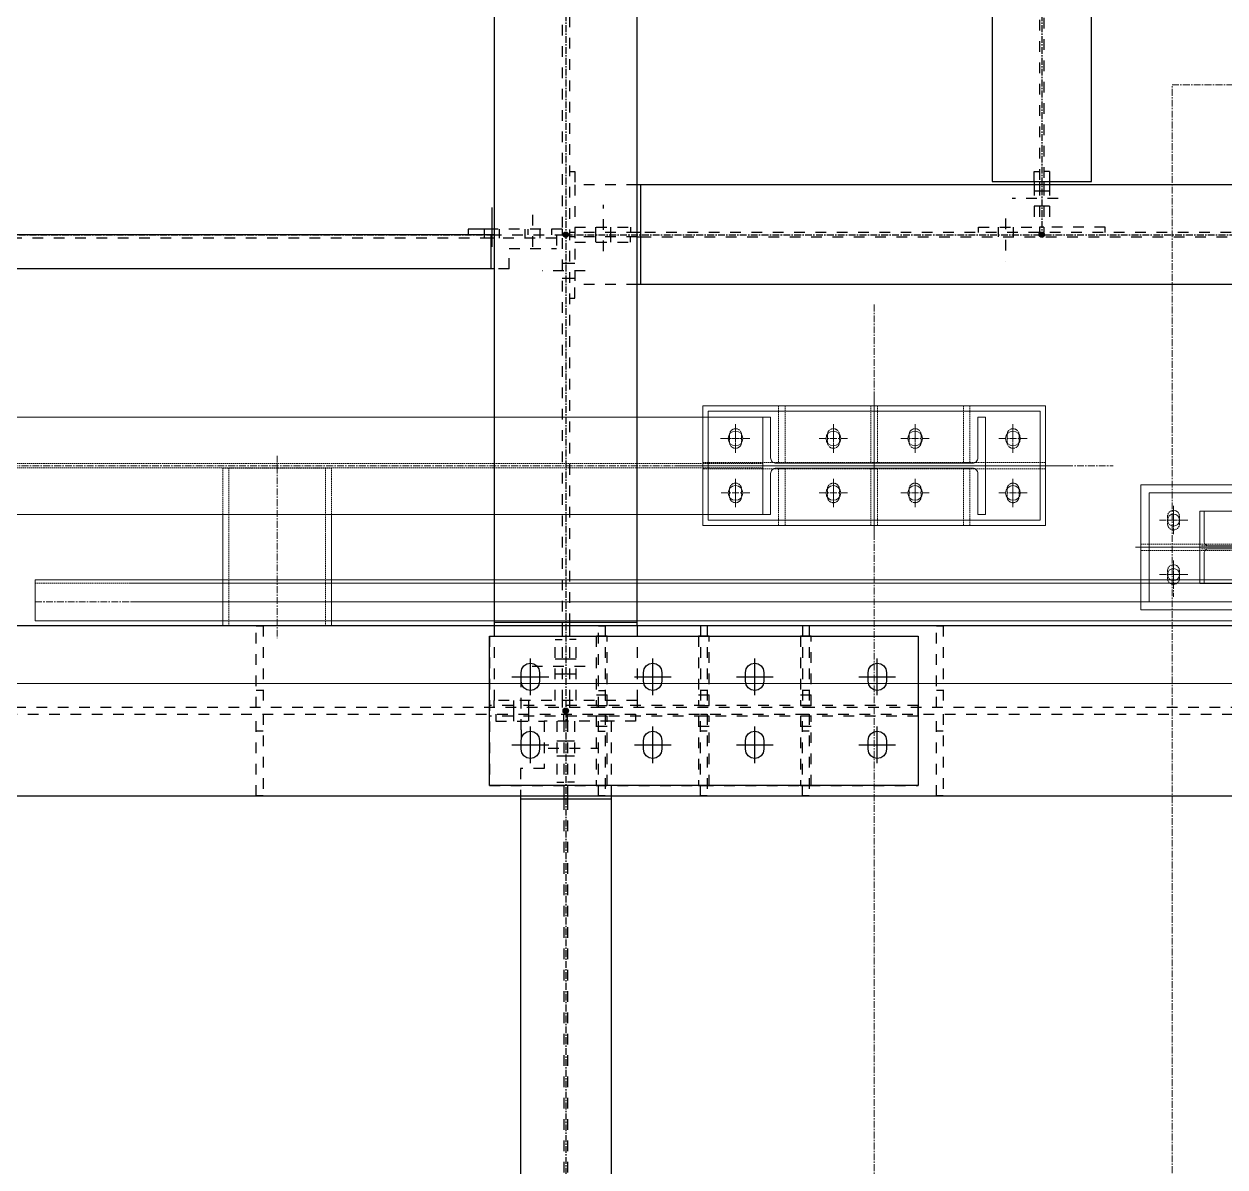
# Model space of a CAD drawing. Header units: inches. Extents: x 209270 to 234360, y -180214 to -150194.
# Drawn here: x 220952 to 223159, y -161353 to -159252 of the extents above; entities that cross this region are included whole.
import ezdxf

# ---------------------------------------------------------------- set-up
doc = ezdxf.new("R2010")
doc.units = ezdxf.units.IN
doc.header["$LTSCALE"] = 10
doc.header["$MEASUREMENT"] = 0
for name, pattern in [('CENTER', [2, 1.25, -0.25, 0.25, -0.25]), ('DXK_LINE_DOT2', [3.9198, 1.9599, -1.9599]), ('HIDDEN', [0.375, 0.25, -0.125])]:
    doc.linetypes.add(name, pattern=pattern)
for name, color, linetype in [('_STR_0', 2, 'Continuous'), ('_STR_1', 2, 'Continuous'), ('_STR_2', 2, 'Continuous'), ('_STR_4', 2, 'Continuous')]:
    doc.layers.add(name, color=color, linetype=linetype)
for name, color, linetype, lineweight in [('adani logo', 7, 'Continuous', 15), ('Belt', 4, 'Continuous', 9), ('CEN', 1, 'CENTER', 9), ('DIM', 42, 'Continuous', 13), ('HIDDDEN', 3, 'HIDDEN', 9), ('HIDDEN', 3, 'HIDDEN', 9), ('MAIN OBJECT', 2, 'Continuous', 18), ('OBJECT', 2, 'Continuous', 18), ('STR25', 30, 'Continuous', 5), ('STRUC-25HD', 3, 'HIDDEN', 5)]:
    doc.layers.add(name, color=color, linetype=linetype, lineweight=lineweight)

# ---------------------------------------------------------------- blocks, each defined once
blk = doc.blocks.new('A$C2b8f591a')
at = {"layer": 'CEN'}
blk.add_line((0, 22.8, 0), (0, -312.6, 0), dxfattribs=at)
at = {"layer": 'HIDDDEN'}
for p, q in [((100, 0), (-100, 0)), ((-100, -85), (-100, 0)), ((-89, -289.9), (-89, 0)), ((89, -289.9), (89, 0)), ((100, -85), (100, 0))]:
    blk.add_line(p, q, dxfattribs=at)
at = {"layer": 'MAIN OBJECT'}
for p, q in [((-100, -289.9), (-100, -85)), ((100, -289.9), (100, -85)), ((-100, -289.9), (100, -289.9))]:
    blk.add_line(p, q, dxfattribs=at)
blk = doc.blocks.new('A$Ca8e9f297')
at = {"layer": 'CEN'}
for p, q in [((0, 134.4), (0, -134.4)), ((-255, 30), (-255, 70)), ((-75.1, 30), (-75.1, 70)), ((75.1, 30), (75.1, 70)), ((255, 30), (255, 70)), ((-281.1, 50), (-228.9, 50)), ((-101.2, 50), (-49, 50)), ((101.2, 50), (49, 50)), ((228.9, 50), (281.1, 50)), ((-351.6, 0), (351.6, 0)), ((-255, -70), (-255, -30)), ((-75.1, -70), (-75.1, -30)), ((75.1, -70), (75.1, -30)), ((255, -70), (255, -30)), ((-228.9, -50), (-281.1, -50)), ((-49, -50), (-101.2, -50)), ((49, -50), (101.2, -50)), ((281.1, -50), (228.9, -50))]:
    blk.add_line(p, q, dxfattribs=at)
at = {"layer": 'MAIN OBJECT', "ltscale": 0.2, "elevation": -5434512.1}
blk.add_lwpolyline([(-305, 100), (305, 100), (305, -100), (-305, -100)], close=True, dxfattribs=at)
at = {"layer": 'MAIN OBJECT', "elevation": 0}
blk.add_lwpolyline([(-180.2, -4.4, 0.414214), (-190.4, -14.6), (-190.4, -89.4), (-204.7, -89.4), (-204.7, 89.4), (-190.4, 89.4), (-190.4, 14.6, 0.414214), (-180.2, 4.4), (180.2, 4.4, 0.414214), (190.4, 14.6), (190.4, 89.4), (204.7, 89.4), (204.7, -89.4), (190.4, -89.4), (190.4, -14.6, 0.414214), (180.2, -4.4), (-180.2, -4.4)], format="xyb", dxfattribs=at)
at = {"layer": 'MAIN OBJECT'}
for centre in [(-255, 50, 513.6), (-75.1, 50, -5.7), (75.1, 50, -5.7), (255, 50, 513.6), (-255, -50, 513.6), (-75.1, -50, -5.7), (75.1, -50, -5.7), (255, -50, 513.6)]:
    blk.add_circle(centre, 13.5, dxfattribs=at)
blk = doc.blocks.new('A$Ca7c4800b')
at = {"layer": 'CEN'}
for p, q in [((0, 156.4), (0, -156.4)), ((-255, 23.9, 5434512.1), (-255, 76.1, 5434512.1)), ((-75, 23.9, 5434512.1), (-75, 76.1, 5434512.1)), ((75, 23.9, 5434512.1), (75, 76.1, 5434512.1)), ((255, 23.9, 5434512.1), (255, 76.1, 5434512.1)), ((-282.4, 50, 5434512.1), (-228.8, 50, 5434512.1)), ((-49, 50, 5434512.1), (-101.2, 50, 5434512.1)), ((49, 50, 5434512.1), (101.2, 50, 5434512.1)), ((229, 50, 5434512.1), (281.2, 50, 5434512.1)), ((-360, 0), (360, 0)), ((-255, -23.9, 5434512.1), (-255, -76.1, 5434512.1)), ((-75, -23.9, 5434512.1), (-75, -76.1, 5434512.1)), ((75, -23.9, 5434512.1), (75, -76.1, 5434512.1)), ((255, -23.9, 5434512.1), (255, -76.1, 5434512.1)), ((-228.8, -50, 5434512.1), (-282.4, -50, 5434512.1)), ((-101.2, -50, 5434512.1), (-49, -50, 5434512.1)), ((101.2, -50, 5434512.1), (49, -50, 5434512.1)), ((281.2, -50, 5434512.1), (229, -50, 5434512.1))]:
    blk.add_line(p, q, dxfattribs=at)
at = {"layer": 'HIDDEN', "ltscale": 0.2}
for points in [[(-243.9, 57, 1), (-265.9, 57), (-265.9, 43, 1), (-243.9, 43)], [(-86.1, 57, -1), (-64.1, 57), (-64.1, 43, -1), (-86.1, 43)], [(86.1, 57, 1), (64.1, 57), (64.1, 43, 1), (86.1, 43)], [(266.1, 57, 1), (244.1, 57), (244.1, 43, 1), (266.1, 43)], [(-243.9, -57, -1), (-265.9, -57), (-265.9, -43, -1), (-243.9, -43)], [(-86.1, -57, 1), (-64.1, -57), (-64.1, -43, 1), (-86.1, -43)], [(86.1, -57, -1), (64.1, -57), (64.1, -43, -1), (86.1, -43)], [(266.1, -57, -1), (244.1, -57), (244.1, -43, -1), (266.1, -43)]]:
    blk.add_lwpolyline(points, format="xyb", close=True, dxfattribs=at)
at = {"layer": 'STR25', "ltscale": 0.2}
blk.add_lwpolyline([(-315, 110), (315, 110), (315, -110), (-315, -110)], close=True, dxfattribs=at)
at = {"layer": 'STRUC-25HD'}
for points in [[(-164, 110), (-176, 110), (-176, 6), (-164, 6)], [(-6, 110), (6, 110), (6, 6), (-6, 6)], [(164, 110), (176, 110), (176, 6), (164, 6)], [(315, 6), (315, -6), (-315, -6), (-315, 6)], [(-164, -110), (-176, -110), (-176, -6), (-164, -6)], [(-6, -110), (6, -110), (6, -6), (-6, -6)], [(164, -110), (176, -110), (176, -6), (164, -6)]]:
    blk.add_lwpolyline(points, close=True, dxfattribs=at)
blk = doc.blocks.new('A$Ccd523e08')
at = {"layer": 'CEN'}
for p, q in [((-2502.7, 1796.1, 4.7), (-2502.7, -1796.1, 4.7)), ((-55.5, 1500, 4.7), (-2941.9, 1500, 4.7))]:
    blk.add_line(p, q, dxfattribs=at)
at = {"layer": 'HIDDEN'}
for p, q in [((-2298, 1504.3, 4.7), (-298, 1504.3, 4.7)), ((-2298, 1496.2, 4.7), (-298, 1496.2, 4.7))]:
    blk.add_line(p, q, dxfattribs=at)
at = {"layer": 'MAIN OBJECT'}
for p, q in [((-2298, 1589.4, 4.7), (-298, 1589.4, 4.7)), ((-2298, 1410.6, 4.7), (-298, 1410.6, 4.7))]:
    blk.add_line(p, q, dxfattribs=at)
at = {"layer": 'DIM', "xscale": -1}
for name in ['A$Ca7c4800b', 'A$Ca8e9f297']:
    blk.add_blockref(name, (-2502.7, 1500, 4.7), dxfattribs=at)
blk = doc.blocks.new('A$C1f4f58bd')
at = {"layer": 'CEN'}
blk.add_lwpolyline([(1100, 2200), (5000, 2200), (5000, -2700), (1100, -2700)], close=True, dxfattribs=at)
blk = doc.blocks.new('A$C439c46b0')
at = {"layer": 'CEN'}
for p, q in [((0, 124.8), (0, -124.8)), ((-150, 30), (-150, 70)), ((150, 70), (150, 30)), ((-176.1, 50), (-123.9, 50)), ((123.9, 50), (176.1, 50)), ((-219.8, 0), (219.8, 0)), ((-150, -70), (-150, -30)), ((150, -30), (150, -70)), ((-123.9, -50), (-176.1, -50)), ((176.1, -50), (123.9, -50))]:
    blk.add_line(p, q, dxfattribs=at)
at = {"layer": 'MAIN OBJECT', "elevation": -528}
blk.add_lwpolyline([(-195, 100), (195, 100), (195, -100), (-195, -100)], close=True, dxfattribs=at)
at = {"layer": 'MAIN OBJECT'}
for centre in [(-150, 50, -1074.4), (150, 50, -1074.4), (-150, -50, -1074.4), (150, -50, -1074.4)]:
    blk.add_circle(centre, 11, dxfattribs=at)
blk = doc.blocks.new('A$C4ed3ba51')
at = {"layer": 'CEN'}
for p, q in [((0, 115), (0, -115)), ((-150, 23.9), (-150, 91.1)), ((150, 23.9), (150, 91.1)), ((-130, 50), (-170, 50)), ((130, 50), (170, 50)), ((-210, 0), (210, 0)), ((-150, -23.9), (-150, -76.1)), ((150, -23.9), (150, -76.1)), ((-130, -50), (-170, -50)), ((130, -50), (170, -50))]:
    blk.add_line(p, q, dxfattribs=at)
at = {"layer": 'HIDDDEN'}
for points in [[(6, 6), (6, 115), (-6, 115), (-6, 6)], [(6, -6), (6, -115), (-6, -115), (-6, -6)]]:
    blk.add_lwpolyline(points, dxfattribs=at)
blk.add_lwpolyline([(-210, -6), (210, -6), (210, 6), (-210, 6)], close=True, dxfattribs=at)
at = {"layer": 'HIDDEN', "elevation": -528}
for points in [[(-139, 57, 1), (-161, 57), (-161, 43, 1), (-139, 43)], [(139, 57, -1), (161, 57), (161, 43, -1), (139, 43)], [(-139, -57, -1), (-161, -57), (-161, -43, -1), (-139, -43)], [(139, -57, 1), (161, -57), (161, -43, 1), (139, -43)]]:
    blk.add_lwpolyline(points, format="xyb", close=True, dxfattribs=at)
at = {"layer": 'MAIN OBJECT'}
blk.add_lwpolyline([(-101.5, 66.5), (-93.7, 66.5), (-93.7, 10.4, 0.414214), (-86.1, 2.8), (86.1, 2.8, 0.414214), (93.7, 10.4), (93.7, 66.5), (101.5, 66.5), (101.5, -66.5), (93.7, -66.5), (93.7, -66.5), (93.7, -10.4, 0.414214), (86.1, -2.8), (-86.1, -2.8, 0.414214), (-93.7, -10.4), (-93.7, -66.5), (-93.7, -66.5), (-101.5, -66.5)], format="xyb", close=True, dxfattribs=at)
at = {"layer": 'STR25', "elevation": -528}
blk.add_lwpolyline([(-210, 115), (210, 115), (210, -115), (-210, -115)], close=True, dxfattribs=at)
at = {"layer": 'adani logo'}
blk.add_blockref('A$C439c46b0', (0, 0), dxfattribs=at)
blk = doc.blocks.new('RTR')
at = {"layer": 'CEN'}
blk.add_line((-82885.2, -1561610, 4202462826.4), (-84008.2, -1561610, 10666859653.8), dxfattribs=at)
at = {"layer": 'HIDDDEN'}
for p, q in [((-82808.2, -1561607, 10666859653.8), (-84008.2, -1561607, 10666859653.8)), ((-82808.2, -1561613, 10666859653.8), (-84008.2, -1561613, 10666859653.8))]:
    blk.add_line(p, q, dxfattribs=at)
at = {"layer": 'OBJECT'}
for p, q in [((-82808.2, -1561543.5, 10666859653.8), (-84008.2, -1561543.5, 10666859653.8)), ((-82808.2, -1561676.5, 10666859653.8), (-84008.2, -1561676.5, 10666859653.8))]:
    blk.add_line(p, q, dxfattribs=at)
at = {"xscale": -0.9999999999999998, "rotation": 180.0000896999132}
blk.add_blockref('A$C4ed3ba51', (-83908.2, -1561610, 8882565593.7), dxfattribs=at)
blk = doc.blocks.new('Part-116860372-114946 - 114867')
at = {"layer": '_STR_4', "linetype": 'Continuous'}
blk.add_hatch(color=256, dxfattribs=at).paths.add_polyline_path([(221947.6, -160519.2, -1), (221947.6, -160509.2, -1)])
at = {"layer": '_STR_1', "linetype": 'DXK_LINE_DOT2'}
for p, q in [((221954.3, -154651.7), (221954.3, -160351.7)), ((221940.8, -155255.2), (221940.8, -160351.7)), ((221816.3, -160357.9), (221816.3, -160495.4)), ((221940.8, -160357.9), (221940.8, -160495.4)), ((221954.3, -160357.9), (221954.3, -160495.4)), ((222078.8, -160357.9), (222078.8, -160495.4)), ((222078.8, -160495.4), (221816.3, -160495.4))]:
    blk.add_line(p, q, dxfattribs=at)
at = {"layer": '_STR_2', "linetype": 'Continuous'}
for p, q in [((221816.3, -154651.7), (221816.3, -160357.9)), ((222078.8, -160357.9), (222078.8, -154651.7)), ((222078.8, -160351.7), (221816.3, -160351.7)), ((221940.8, -160351.7), (221940.8, -160357.9)), ((221954.3, -160351.7), (221954.3, -160357.9))]:
    blk.add_line(p, q, dxfattribs=at)
at = {"layer": '_STR_4', "linetype": 'CENTER'}
blk.add_line((221947.6, -154514.2), (221947.6, -160514.2), dxfattribs=at)
at = {"layer": '_STR_4', "linetype": 'Continuous'}
blk.add_circle((221947.6, -160514.2), 5, dxfattribs=at)
blk = doc.blocks.new('Part-116860372-114970 - 114867')
at = {"layer": '_STR_4', "linetype": 'Continuous'}
blk.add_hatch(color=256, dxfattribs=at).paths.add_polyline_path([(221947.6, -159644.2, -1), (221947.6, -159634.2, -1)])
at = {"layer": '_STR_1', "linetype": 'DXK_LINE_DOT2'}
for p, q in [((222078.8, -159547.7), (221964.3, -159547.7)), ((221964.3, -159547.7), (221964.3, -159730.7)), ((222078.8, -159635.2), (221964.3, -159635.2)), ((225953.8, -159635.2), (222085.1, -159635.2)), ((222078.8, -159643.1), (221964.3, -159643.1)), ((222085.1, -159643.1), (225953.8, -159643.1)), ((222078.8, -159730.7), (221964.3, -159730.7))]:
    blk.add_line(p, q, dxfattribs=at)
at = {"layer": '_STR_2', "linetype": 'Continuous'}
for p, q in [((225166.3, -159547.7), (222078.8, -159547.7)), ((222085.1, -159547.7), (222085.1, -159730.7)), ((222085.1, -159635.2), (222078.8, -159635.2)), ((222078.8, -159643.1), (222085.1, -159643.1)), ((225166.3, -159730.7), (222078.8, -159730.7))]:
    blk.add_line(p, q, dxfattribs=at)
at = {"layer": '_STR_4', "linetype": 'CENTER'}
blk.add_line((221947.6, -159639.2), (226072.6, -159639.2), dxfattribs=at)
at = {"layer": '_STR_4', "linetype": 'Continuous'}
blk.add_circle((221947.6, -159639.2), 5, dxfattribs=at)
blk = doc.blocks.new('Part-116860372-149916 - 114867')
at = {"layer": '_STR_1', "linetype": 'DXK_LINE_DOT2'}
for p, q in [((221378.8, -160507.9), (221378.8, -160357.9)), ((221378.8, -160357.9), (221391.3, -160357.9)), ((221391.3, -160357.9), (221391.3, -160507.9)), ((221391.3, -160476.7), (221378.8, -160476.7))]:
    blk.add_line(p, q, dxfattribs=at)
blk = doc.blocks.new('Part-116860372-157426 - 114867')
at = {"layer": '_STR_1', "linetype": 'DXK_LINE_DOT2'}
for p, q in [((221378.8, -160357.9), (220141.3, -160357.9)), ((222628.8, -160357.9), (221391.3, -160357.9)), ((223878.8, -160357.9), (222641.3, -160357.9)), ((220141.3, -160670.4), (221378.8, -160670.4)), ((221391.3, -160670.4), (222628.8, -160670.4)), ((222641.3, -160670.4), (223878.8, -160670.4))]:
    blk.add_line(p, q, dxfattribs=at)
blk = doc.blocks.new('Part-116860372-115995 - 114867')
at = {"layer": '_STR_1', "linetype": 'DXK_LINE_DOT2'}
for p, q in [((221966.8, -160382.9), (221954.3, -160382.9)), ((221966.8, -160495.4), (221966.8, -160382.9)), ((221954.3, -160495.4), (221954.3, -160507.9)), ((222079.3, -160495.4), (222078.8, -160495.4)), ((222079.3, -160507.9), (222079.3, -160495.4))]:
    blk.add_line(p, q, dxfattribs=at)
blk = doc.blocks.new('Part-116860372-149914 - 114867')
at = {"layer": '_STR_1', "linetype": 'DXK_LINE_DOT2'}
for p, q in [((222628.8, -160507.9), (222628.8, -160357.9)), ((222628.8, -160357.9), (222641.3, -160357.9)), ((222641.3, -160357.9), (222641.3, -160507.9)), ((222641.3, -160476.7), (222628.8, -160476.7))]:
    blk.add_line(p, q, dxfattribs=at)
blk = doc.blocks.new('Part-116860372-114971 - 114867')
at = {"layer": '_STR_4', "linetype": 'Continuous'}
blk.add_hatch(color=256, dxfattribs=at).paths.add_polyline_path([(222822.6, -159644.2, -1), (222822.6, -159634.2, -1)])
at = {"layer": '_STR_1', "linetype": 'DXK_LINE_DOT2'}
for p, q in [((222826.5, -157124), (222826.5, -159541.4)), ((222818.6, -158264.2), (222818.6, -159541.4)), ((222818.6, -159547.7), (222818.6, -159625.2)), ((222826.5, -159547.7), (222826.5, -159625.2)), ((222826.5, -159625.2), (222818.6, -159625.2))]:
    blk.add_line(p, q, dxfattribs=at)
at = {"layer": '_STR_2', "linetype": 'Continuous'}
for p, q in [((222731.1, -158476.7), (222731.1, -159541.4)), ((222914.1, -159541.4), (222914.1, -158476.7)), ((222731.1, -159541.4), (222914.1, -159541.4)), ((222818.6, -159541.4), (222818.6, -159547.7)), ((222826.5, -159541.4), (222826.5, -159547.7))]:
    blk.add_line(p, q, dxfattribs=at)
at = {"layer": '_STR_4', "linetype": 'CENTER'}
blk.add_line((222822.6, -157014.2), (222822.6, -159639.2), dxfattribs=at)
at = {"layer": '_STR_4', "linetype": 'Continuous'}
blk.add_circle((222822.6, -159639.2), 5, dxfattribs=at)
blk = doc.blocks.new('Part-116860372-114984 - 114867')
at = {"layer": '_STR_4', "linetype": 'Continuous'}
blk.add_hatch(color=256, dxfattribs=at).paths.add_polyline_path([(221947.6, -160519.2, -1), (221947.6, -160509.2, -1)])
at = {"layer": '_STR_1', "linetype": 'DXK_LINE_DOT2'}
for p, q in [((222030.8, -160532.9), (221908.1, -160532.9)), ((221908.1, -160532.9), (221908.1, -160620.4)), ((221944, -160532.9), (221944, -160670.4)), ((221951.1, -160532.9), (221951.1, -160670.4)), ((222030.8, -160532.9), (222030.8, -160670.4)), ((221908.1, -160620.4), (221864.3, -160620.4)), ((221864.3, -160620.4), (221864.3, -164114.8)), ((221944, -160676.7), (221944, -164114.8)), ((221951.1, -160676.7), (221951.1, -164114.8))]:
    blk.add_line(p, q, dxfattribs=at)
at = {"layer": '_STR_2', "linetype": 'Continuous'}
for p, q in [((221864.3, -160670.4), (221864.3, -164121)), ((221944, -160670.4), (221944, -160676.7)), ((221951.1, -160670.4), (221951.1, -160676.7)), ((222030.8, -160670.4), (222030.8, -164121)), ((222030.8, -160676.7), (221864.3, -160676.7))]:
    blk.add_line(p, q, dxfattribs=at)
at = {"layer": '_STR_4', "linetype": 'CENTER'}
blk.add_line((221947.6, -160514.2), (221947.6, -164264.2), dxfattribs=at)
at = {"layer": '_STR_4', "linetype": 'Continuous'}
blk.add_circle((221947.6, -160514.2), 5, dxfattribs=at)
blk = doc.blocks.new('Bolt-116860372-115961 - 114867')
at = {"layer": '_STR_1', "linetype": 'DXK_LINE_DOT2'}
for p, q in [((221865.8, -160549.2), (221865.8, -160451.7)), ((221852.1, -160507.9), (221852.1, -160495.4)), ((221879.6, -160507.9), (221879.6, -160495.4)), ((221852.1, -160520.4), (221852.1, -160507.9)), ((221879.6, -160520.4), (221879.6, -160507.9)), ((221852.1, -160532.9), (221852.1, -160520.4)), ((221879.6, -160532.9), (221879.6, -160520.4))]:
    blk.add_line(p, q, dxfattribs=at)
blk = doc.blocks.new('Part-116860372-115043 - 114867')
at = {"layer": '_STR_4', "linetype": 'Continuous'}
for points in [[(220572.6, -159644.2, -1), (220572.6, -159634.2, -1)], [(221947.6, -159644.2, -1), (221947.6, -159634.2, -1)]]:
    blk.add_hatch(color=256, dxfattribs=at).paths.add_polyline_path(points)
at = {"layer": '_STR_1', "linetype": 'DXK_LINE_DOT2'}
for p, q in [((220662.1, -159639.2), (220586.1, -159639.2)), ((220586.1, -159701.7), (220586.1, -159639.2)), ((220655.8, -159645.4), (220586.1, -159645.4)), ((221810.1, -159645.4), (220662.1, -159645.4)), ((221810.1, -159639.2), (221930.8, -159639.2)), ((221930.8, -159645.4), (221816.3, -159645.4)), ((221930.8, -159639.2), (221930.8, -159664.2)), ((221843.3, -159701.7), (221843.3, -159664.2)), ((221843.3, -159664.2), (221930.8, -159664.2)), ((220655.8, -159701.7), (220586.1, -159701.7)), ((221843.3, -159701.7), (221816.3, -159701.7))]:
    blk.add_line(p, q, dxfattribs=at)
at = {"layer": '_STR_2', "linetype": 'Continuous'}
for p, q in [((220662.1, -159645.4), (220655.8, -159645.4)), ((221810.1, -159639.2), (220662.1, -159639.2)), ((220662.1, -159639.2), (220662.1, -159701.7)), ((221810.1, -159639.2), (221810.1, -159701.7)), ((221816.3, -159645.4), (221810.1, -159645.4)), ((221816.3, -159701.7), (220655.8, -159701.7))]:
    blk.add_line(p, q, dxfattribs=at)
at = {"layer": '_STR_4', "linetype": 'CENTER'}
for p, q in [((220572.6, -159639.2), (220586.1, -159639.2)), ((220662.1, -159639.2), (221810.1, -159639.2)), ((221930.8, -159639.2), (221947.6, -159639.2))]:
    blk.add_line(p, q, dxfattribs=at)
at = {"layer": '_STR_4', "linetype": 'Continuous'}
for centre in [(220572.6, -159639.2), (221947.6, -159639.2)]:
    blk.add_circle(centre, 5, dxfattribs=at)
blk = doc.blocks.new('Part-116860372-115112 - 114867')
at = {"layer": '_STR_2', "linetype": 'Continuous'}
for p, q in [((228285.1, -160357.9), (217666.3, -160357.9)), ((217666.3, -160670.4), (225313.8, -160670.4))]:
    blk.add_line(p, q, dxfattribs=at)
blk = doc.blocks.new('Part-116860372-115114 - 114867')
at = {"layer": '_STR_1', "linetype": 'DXK_LINE_DOT2'}
for p, q in [((228285.1, -160507.9), (217666.3, -160507.9)), ((217666.3, -160520.4), (228285.1, -160520.4))]:
    blk.add_line(p, q, dxfattribs=at)
blk = doc.blocks.new('Part-116860372-150342 - 114867')
at = {"layer": '_STR_1', "linetype": 'DXK_LINE_DOT2'}
for p, q in [((222382.6, -160670.4), (222382.6, -160520.4)), ((222382.6, -160520.4), (222395.1, -160520.4)), ((222395.1, -160520.4), (222395.1, -160670.4)), ((222395.1, -160551.6), (222382.6, -160551.6)), ((222395.1, -160670.4), (222382.6, -160670.4))]:
    blk.add_line(p, q, dxfattribs=at)
blk = doc.blocks.new('Part-116860372-116534 - 114867')
at = {"layer": '_STR_1', "linetype": 'DXK_LINE_DOT2'}
for p, q in [((222595.1, -160504.1), (221807.6, -160504.2)), ((221807.6, -160524.2), (221807.6, -160504.2)), ((222595.1, -160524.1), (222595.1, -160504.1)), ((222595.1, -160524.1), (221807.6, -160524.2))]:
    blk.add_line(p, q, dxfattribs=at)
blk = doc.blocks.new('Part-116860372-116542 - 114867')
at = {"layer": '_STR_1', "linetype": 'DXK_LINE_DOT2'}
for p, q in [((222398.8, -160524.2), (222378.8, -160524.2)), ((222378.8, -160524.2), (222378.8, -160651.7)), ((222398.8, -160651.7), (222398.8, -160524.2)), ((222398.8, -160542.9), (222378.8, -160542.9)), ((222378.8, -160651.7), (222398.8, -160651.7))]:
    blk.add_line(p, q, dxfattribs=at)
blk = doc.blocks.new('Part-116860372-116540 - 114867')
at = {"layer": '_STR_1', "linetype": 'DXK_LINE_DOT2'}
for p, q in [((222211.3, -160524.2), (222191.3, -160524.2)), ((222191.3, -160524.2), (222191.3, -160651.7)), ((222211.3, -160651.7), (222211.3, -160524.2)), ((222211.3, -160542.9), (222191.3, -160542.9)), ((222191.3, -160651.7), (222211.3, -160651.7))]:
    blk.add_line(p, q, dxfattribs=at)
blk = doc.blocks.new('Part-116860372-115516 - 114867')
at = {"layer": '_STR_1', "linetype": 'DXK_LINE_DOT2'}
for p, q in [((222836.5, -159522.7), (222826.5, -159522.7)), ((222836.5, -159522.7), (222836.5, -159541.4)), ((222826.5, -159541.4), (222826.5, -159547.7)), ((222836.5, -159547.7), (222836.5, -159625.2)), ((222826.5, -159625.2), (222826.5, -159635.2)), ((222939, -159625.2), (222836.5, -159625.2)), ((222939, -159635.2), (222939, -159625.2))]:
    blk.add_line(p, q, dxfattribs=at)
at = {"layer": '_STR_2', "linetype": 'Continuous'}
blk.add_line((222836.5, -159541.4), (222836.5, -159547.7), dxfattribs=at)
blk = doc.blocks.new('Part-116860372-115958 - 114867')
at = {"layer": '_STR_1', "linetype": 'DXK_LINE_DOT2'}
for p, q in [((221951.1, -160532.9), (221951.1, -160520.4)), ((221963.6, -160532.9), (221963.6, -160645.4)), ((222076.1, -160532.9), (222030.8, -160532.9)), ((222076.1, -160520.4), (222076.1, -160532.9)), ((221963.6, -160645.4), (221951.1, -160645.4))]:
    blk.add_line(p, q, dxfattribs=at)
blk = doc.blocks.new('Part-116860372-115515 - 114867')
at = {"layer": '_STR_1', "linetype": 'DXK_LINE_DOT2'}
for p, q in [((222808.6, -159541.4), (222808.6, -159522.7)), ((222808.6, -159522.7), (222818.6, -159522.7)), ((222818.6, -159541.4), (222818.6, -159547.7)), ((222808.6, -159547.7), (222808.6, -159625.2)), ((222706.1, -159635.2), (222706.1, -159625.2)), ((222706.1, -159625.2), (222808.6, -159625.2)), ((222818.6, -159625.2), (222818.6, -159635.2))]:
    blk.add_line(p, q, dxfattribs=at)
at = {"layer": '_STR_2', "linetype": 'Continuous'}
blk.add_line((222808.6, -159541.4), (222808.6, -159547.7), dxfattribs=at)
blk = doc.blocks.new('Bolt-116860372-115517 - 114867')
at = {"layer": '_STR_1', "linetype": 'DXK_LINE_DOT2'}
for p, q in [((222818.6, -159559), (222808.6, -159559)), ((222826.5, -159559), (222818.6, -159559)), ((222836.5, -159559), (222826.5, -159559)), ((222852.8, -159572.7), (222767.8, -159572.7)), ((222818.6, -159586.5), (222808.6, -159586.5)), ((222826.5, -159586.5), (222818.6, -159586.5)), ((222836.5, -159586.5), (222826.5, -159586.5))]:
    blk.add_line(p, q, dxfattribs=at)
blk = doc.blocks.new('Part-116860372-115519 - 114867')
at = {"layer": '_STR_1', "linetype": 'DXK_LINE_DOT2'}
for p, q in [((221954.3, -159522.7), (221964.3, -159522.7)), ((221964.3, -159522.7), (221964.3, -159547.7)), ((221964.3, -159635.2), (221954.3, -159635.2)), ((221964.3, -159625.2), (222066.8, -159625.2)), ((222066.8, -159625.2), (222066.8, -159635.2))]:
    blk.add_line(p, q, dxfattribs=at)
blk = doc.blocks.new('Part-116860372-115520 - 114867')
at = {"layer": '_STR_1', "linetype": 'DXK_LINE_DOT2'}
for p, q in [((221964.3, -159643.1), (221954.3, -159643.1)), ((221964.3, -159653.1), (222066.8, -159653.1)), ((222066.8, -159653.1), (222066.8, -159643.1)), ((221964.3, -159755.6), (221964.3, -159730.7)), ((221954.3, -159755.6), (221964.3, -159755.6))]:
    blk.add_line(p, q, dxfattribs=at)
blk = doc.blocks.new('Bolt-116860372-115521 - 114867')
at = {"layer": '_STR_1', "linetype": 'DXK_LINE_DOT2'}
for p, q in [((222016.8, -159669.4), (222016.8, -159584.4)), ((222003.1, -159635.2), (222003.1, -159625.2)), ((222003.1, -159643.1), (222003.1, -159635.2)), ((222030.6, -159635.2), (222030.6, -159625.2)), ((222030.6, -159643.1), (222030.6, -159635.2)), ((222003.1, -159653.1), (222003.1, -159643.1)), ((222030.6, -159653.1), (222030.6, -159643.1))]:
    blk.add_line(p, q, dxfattribs=at)
blk = doc.blocks.new('Bolt-116860372-115528 - 114867')
at = {"layer": '_STR_1', "linetype": 'DXK_LINE_DOT2'}
for p, q in [((222756.1, -159609.2), (222756.1, -159688)), ((222742.4, -159625.2), (222742.4, -159635.2)), ((222742.4, -159635.2), (222742.4, -159643.1)), ((222769.9, -159625.2), (222769.9, -159635.2)), ((222769.9, -159635.2), (222769.9, -159643.1))]:
    blk.add_line(p, q, dxfattribs=at)
blk = doc.blocks.new('Bolt-116860372-115531 - 114867')
at = {"layer": '_STR_1', "linetype": 'DXK_LINE_DOT2'}
for p, q in [((221954.3, -159691.9), (221940.8, -159691.9)), ((221964.3, -159691.9), (221954.3, -159691.9)), ((221983.1, -159705.6), (221904.4, -159705.6)), ((221954.3, -159719.4), (221940.8, -159719.4)), ((221964.3, -159719.4), (221954.3, -159719.4))]:
    blk.add_line(p, q, dxfattribs=at)
blk = doc.blocks.new('Part-116860372-115689 - 114867')
at = {"layer": '_STR_1', "linetype": 'DXK_LINE_DOT2'}
for p, q in [((221940.8, -159629.2), (221816.3, -159629.2)), ((221878.3, -159639.2), (221878.3, -159629.2)), ((221922.1, -159639.2), (221922.1, -159629.2)), ((221940.8, -159629.2), (221940.8, -159639.2))]:
    blk.add_line(p, q, dxfattribs=at)
at = {"layer": '_STR_2', "linetype": 'Continuous'}
for p, q in [((221816.3, -159629.2), (221768.3, -159629.2)), ((221768.3, -159629.2), (221768.3, -159639.2)), ((221816.3, -159639.2), (221810.1, -159639.2))]:
    blk.add_line(p, q, dxfattribs=at)
blk = doc.blocks.new('Bolt-116860372-115690 - 114867')
at = {"layer": '_STR_1', "linetype": 'DXK_LINE_DOT2'}
for p, q in [((221887.1, -159661.7), (221887.1, -159589.2)), ((221873.3, -159639.2), (221873.3, -159629.2)), ((221900.8, -159639.2), (221900.8, -159629.2)), ((221873.3, -159645.4), (221873.3, -159639.2)), ((221900.8, -159645.4), (221900.8, -159639.2))]:
    blk.add_line(p, q, dxfattribs=at)
at = {"layer": '_STR_2', "linetype": 'Continuous'}
for p, q in [((221812.1, -159661.7), (221812.1, -159589.2)), ((221798.3, -159639.2), (221798.3, -159629.2)), ((221825.8, -159639.2), (221825.8, -159629.2)), ((221798.3, -159645.4), (221798.3, -159639.2)), ((221825.8, -159645.4), (221825.8, -159639.2))]:
    blk.add_line(p, q, dxfattribs=at)
blk = doc.blocks.new('Part-116860372-116537 - 114867')
at = {"layer": '_STR_1', "linetype": 'DXK_LINE_DOT2'}
for p, q in [((221807.6, -160376.7), (221807.6, -160651.7)), ((221807.6, -160376.7), (222595.1, -160376.7)), ((222595.1, -160376.7), (222595.1, -160651.7)), ((221807.6, -160651.7), (222595.1, -160651.7))]:
    blk.add_line(p, q, dxfattribs=at)
blk = doc.blocks.new('Part-116860372-116541 - 114867')
at = {"layer": '_STR_1', "linetype": 'DXK_LINE_DOT2'}
for p, q in [((222378.8, -160376.7), (222378.8, -160504.2)), ((222398.8, -160376.7), (222378.8, -160376.7)), ((222398.8, -160504.2), (222398.8, -160376.7)), ((222398.8, -160485.4), (222378.8, -160485.4)), ((222378.8, -160504.2), (222398.8, -160504.2))]:
    blk.add_line(p, q, dxfattribs=at)
blk = doc.blocks.new('Part-116860372-115959 - 114867')
at = {"layer": '_STR_1', "linetype": 'DXK_LINE_DOT2'}
for p, q in [((221819, -160520.4), (221819, -160532.9)), ((221819, -160532.9), (221908.1, -160532.9)), ((221931.5, -160532.9), (221931.5, -160645.4)), ((221944, -160532.9), (221944, -160520.4)), ((221931.5, -160645.4), (221944, -160645.4))]:
    blk.add_line(p, q, dxfattribs=at)
blk = doc.blocks.new('Bolt-116860372-115960 - 114867')
at = {"layer": '_STR_1', "linetype": 'DXK_LINE_DOT2'}
for p, q in [((221915.3, -160582.9), (222006.5, -160582.9)), ((221931.5, -160569.2), (221944, -160569.2)), ((221944, -160569.2), (221951.1, -160569.2)), ((221951.1, -160569.2), (221963.6, -160569.2)), ((221931.5, -160596.7), (221944, -160596.7)), ((221944, -160596.7), (221951.1, -160596.7)), ((221951.1, -160596.7), (221963.6, -160596.7))]:
    blk.add_line(p, q, dxfattribs=at)
blk = doc.blocks.new('Part-116860372-115994 - 114867')
at = {"layer": '_STR_1', "linetype": 'DXK_LINE_DOT2'}
for p, q in [((221928.3, -160495.4), (221928.3, -160382.9)), ((221928.3, -160382.9), (221940.8, -160382.9)), ((221815.8, -160507.9), (221815.8, -160495.4)), ((221815.8, -160495.4), (221816.3, -160495.4)), ((221940.8, -160495.4), (221940.8, -160507.9))]:
    blk.add_line(p, q, dxfattribs=at)
blk = doc.blocks.new('Bolt-116860372-115996 - 114867')
at = {"layer": '_STR_1', "linetype": 'DXK_LINE_DOT2'}
for p, q in [((221940.8, -160419.2), (221928.3, -160419.2)), ((221954.3, -160419.2), (221940.8, -160419.2)), ((221966.8, -160419.2), (221954.3, -160419.2)), ((221983.1, -160432.9), (221885.6, -160432.9)), ((221940.8, -160446.7), (221928.3, -160446.7)), ((221954.3, -160446.7), (221940.8, -160446.7)), ((221966.8, -160446.7), (221954.3, -160446.7))]:
    blk.add_line(p, q, dxfattribs=at)
blk = doc.blocks.new('Bolt-116860372-115997 - 114867')
at = {"layer": '_STR_1', "linetype": 'DXK_LINE_DOT2'}
blk.add_line((221865.8, -160549.2), (221865.8, -160564.2), dxfattribs=at)
blk = doc.blocks.new('Part-116860372-150343 - 114867')
at = {"layer": '_STR_1', "linetype": 'DXK_LINE_DOT2'}
for p, q in [((222195.1, -160357.9), (222195.1, -160507.9)), ((222207.6, -160357.9), (222207.6, -160507.9)), ((222207.6, -160476.6), (222195.1, -160476.6)), ((222207.6, -160507.9), (222195.1, -160507.9))]:
    blk.add_line(p, q, dxfattribs=at)
at = {"layer": '_STR_2', "linetype": 'Continuous'}
blk.add_line((222207.6, -160357.9), (222195.1, -160357.9), dxfattribs=at)
blk = doc.blocks.new('Part-116860372-149915 - 114867')
at = {"layer": '_STR_1', "linetype": 'DXK_LINE_DOT2'}
for p, q in [((222628.8, -160670.4), (222628.8, -160520.4)), ((222641.3, -160520.4), (222641.3, -160670.4)), ((222641.3, -160551.7), (222628.8, -160551.7)), ((222641.3, -160670.4), (222628.8, -160670.4))]:
    blk.add_line(p, q, dxfattribs=at)
blk = doc.blocks.new('Part-116860372-116535 - 114867')
at = {"layer": '_STR_2', "linetype": 'Continuous'}
for p, q in [((221807.6, -160651.7), (221807.6, -160376.7)), ((221807.6, -160376.7), (222595.1, -160376.7)), ((222595.1, -160376.7), (222595.1, -160651.7)), ((222595.1, -160651.7), (221807.6, -160651.7))]:
    blk.add_line(p, q, dxfattribs=at)
blk = doc.blocks.new('Part-116860372-116536 - 114867')
at = {"layer": '_STR_1', "linetype": 'DXK_LINE_DOT2'}
for p, q in [((222003.8, -160376.7), (222003.8, -160504.2)), ((222023.8, -160376.7), (222003.8, -160376.7)), ((222023.8, -160504.2), (222023.8, -160376.7)), ((222023.8, -160485.4), (222003.8, -160485.4)), ((222003.8, -160504.2), (222023.8, -160504.2))]:
    blk.add_line(p, q, dxfattribs=at)
blk = doc.blocks.new('Part-116860372-116538 - 114867')
at = {"layer": '_STR_1', "linetype": 'DXK_LINE_DOT2'}
for p, q in [((222023.8, -160524.2), (222003.8, -160524.2)), ((222003.8, -160524.2), (222003.8, -160651.7)), ((222023.8, -160651.7), (222023.8, -160524.2)), ((222023.8, -160542.9), (222003.8, -160542.9)), ((222003.8, -160651.7), (222023.8, -160651.7))]:
    blk.add_line(p, q, dxfattribs=at)
blk = doc.blocks.new('Part-116860372-116539 - 114867')
at = {"layer": '_STR_1', "linetype": 'DXK_LINE_DOT2'}
for p, q in [((222191.3, -160376.7), (222191.3, -160504.2)), ((222211.3, -160376.7), (222191.3, -160376.7)), ((222211.3, -160504.2), (222211.3, -160376.7)), ((222211.3, -160485.4), (222191.3, -160485.4)), ((222191.3, -160504.2), (222211.3, -160504.2))]:
    blk.add_line(p, q, dxfattribs=at)
blk = doc.blocks.new('Bolt-116860372-116543 - 114867')
at = {"layer": '_STR_2', "linetype": 'Continuous'}
for p, q in [((221870.6, -160431.6), (221876.1, -160427.9)), ((221876.1, -160427.9), (221882.6, -160426.6)), ((221882.6, -160485.4), (221882.6, -160417.9)), ((221882.6, -160426.6), (221882.6, -160426.6)), ((221882.6, -160426.6), (221889, -160427.9)), ((221889, -160427.9), (221894.5, -160431.6)), ((222095.6, -160431.6), (222101.1, -160427.9)), ((222101.1, -160427.9), (222107.6, -160426.6)), ((222107.6, -160485.4), (222107.6, -160417.9)), ((222107.6, -160426.6), (222107.6, -160426.6)), ((222107.6, -160426.6), (222114, -160427.9)), ((222114, -160427.9), (222119.5, -160431.6)), ((222283.1, -160431.6), (222288.6, -160427.9)), ((222288.6, -160427.9), (222295.1, -160426.7)), ((222295.1, -160485.4), (222295.1, -160417.9)), ((222295.1, -160426.7), (222295.1, -160426.7)), ((222295.1, -160426.7), (222301.5, -160427.9)), ((222301.5, -160427.9), (222307, -160431.6)), ((222508.1, -160431.6), (222513.6, -160428)), ((222513.6, -160428), (222520.1, -160426.7)), ((222520.1, -160485.4), (222520.1, -160417.9)), ((222520.1, -160426.7), (222520.1, -160426.7)), ((222520.1, -160426.7), (222526.5, -160428)), ((222526.5, -160428), (222532, -160431.6)), ((221848.8, -160451.6), (221916.3, -160451.6)), ((221865.7, -160443.5), (221867, -160437)), ((221865.7, -160459.7), (221865.7, -160443.5)), ((221867, -160437), (221870.6, -160431.6)), ((221894.5, -160431.6), (221898.2, -160437)), ((221898.2, -160437), (221899.4, -160443.5)), ((221899.4, -160443.5), (221899.4, -160459.8)), ((222073.8, -160451.6), (222141.3, -160451.6)), ((222090.7, -160443.5), (222092, -160437.1)), ((222090.7, -160459.8), (222090.7, -160443.5)), ((222092, -160437.1), (222095.6, -160431.6)), ((222119.5, -160431.6), (222123.2, -160437.1)), ((222123.2, -160437.1), (222124.4, -160443.5)), ((222124.4, -160443.5), (222124.4, -160459.8)), ((222261.3, -160451.7), (222328.8, -160451.7)), ((222278.2, -160443.5), (222279.5, -160437.1)), ((222278.2, -160459.8), (222278.2, -160443.5)), ((222279.5, -160437.1), (222283.1, -160431.6)), ((222307, -160431.6), (222310.7, -160437.1)), ((222310.7, -160437.1), (222311.9, -160443.5)), ((222311.9, -160443.5), (222311.9, -160459.8)), ((222486.3, -160451.7), (222553.8, -160451.7)), ((222503.2, -160443.5), (222504.5, -160437.1)), ((222503.2, -160459.8), (222503.2, -160443.5)), ((222504.5, -160437.1), (222508.1, -160431.6)), ((222532, -160431.6), (222535.7, -160437.1)), ((222535.7, -160437.1), (222536.9, -160443.5)), ((222536.9, -160443.5), (222536.9, -160459.8)), ((221867, -160466.2), (221865.7, -160459.7)), ((221870.6, -160471.7), (221867, -160466.2)), ((221876.1, -160475.3), (221870.6, -160471.7)), ((221894.5, -160471.7), (221889, -160475.3)), ((221898.2, -160466.2), (221894.5, -160471.7)), ((221899.4, -160459.8), (221898.2, -160466.2)), ((222092, -160466.2), (222090.7, -160459.8)), ((222095.6, -160471.7), (222092, -160466.2)), ((222101.1, -160475.4), (222095.6, -160471.7)), ((222119.5, -160471.7), (222114, -160475.4)), ((222123.2, -160466.2), (222119.5, -160471.7)), ((222124.4, -160459.8), (222123.2, -160466.2)), ((222279.5, -160466.2), (222278.2, -160459.8)), ((222283.1, -160471.7), (222279.5, -160466.2)), ((222288.6, -160475.4), (222283.1, -160471.7)), ((222307, -160471.7), (222301.5, -160475.4)), ((222310.7, -160466.2), (222307, -160471.7)), ((222311.9, -160459.8), (222310.7, -160466.2)), ((222504.5, -160466.3), (222503.2, -160459.8)), ((222508.1, -160471.7), (222504.5, -160466.3)), ((222513.6, -160475.4), (222508.1, -160471.7)), ((222532, -160471.7), (222526.5, -160475.4)), ((222535.7, -160466.3), (222532, -160471.7)), ((222536.9, -160459.8), (222535.7, -160466.3)), ((221882.6, -160476.6), (221876.1, -160475.3)), ((221889, -160475.3), (221882.6, -160476.6)), ((221882.6, -160476.6), (221882.6, -160476.6)), ((222107.6, -160476.6), (222101.1, -160475.4)), ((222114, -160475.4), (222107.6, -160476.6)), ((222107.6, -160476.6), (222107.6, -160476.6)), ((222295.1, -160476.7), (222288.6, -160475.4)), ((222301.5, -160475.4), (222295.1, -160476.7)), ((222295.1, -160476.7), (222295.1, -160476.7)), ((222520.1, -160476.7), (222513.6, -160475.4)), ((222526.5, -160475.4), (222520.1, -160476.7)), ((222520.1, -160476.7), (222520.1, -160476.7)), ((221865.7, -160568.5), (221867, -160562)), ((221867, -160562), (221870.6, -160556.6)), ((221870.6, -160556.6), (221876.1, -160552.9)), ((221876.1, -160552.9), (221882.6, -160551.6)), ((221882.6, -160610.4), (221882.6, -160542.9)), ((221882.6, -160551.6), (221882.6, -160551.6)), ((221882.6, -160551.6), (221889, -160552.9)), ((221889, -160552.9), (221894.5, -160556.6)), ((221894.5, -160556.6), (221898.2, -160562)), ((221898.2, -160562), (221899.4, -160568.5)), ((222090.7, -160568.5), (222092, -160562.1)), ((222092, -160562.1), (222095.6, -160556.6)), ((222095.6, -160556.6), (222101.1, -160552.9)), ((222101.1, -160552.9), (222107.6, -160551.6)), ((222107.6, -160610.4), (222107.6, -160542.9)), ((222107.6, -160551.6), (222107.6, -160551.6)), ((222107.6, -160551.6), (222114, -160552.9)), ((222114, -160552.9), (222119.5, -160556.6)), ((222119.5, -160556.6), (222123.2, -160562.1)), ((222123.2, -160562.1), (222124.4, -160568.5)), ((222278.2, -160568.5), (222279.5, -160562.1)), ((222279.5, -160562.1), (222283.1, -160556.6)), ((222283.1, -160556.6), (222288.6, -160552.9)), ((222288.6, -160552.9), (222295.1, -160551.7)), ((222295.1, -160610.4), (222295.1, -160542.9)), ((222295.1, -160551.7), (222295.1, -160551.7)), ((222295.1, -160551.7), (222301.5, -160552.9)), ((222301.5, -160552.9), (222307, -160556.6)), ((222307, -160556.6), (222310.7, -160562.1)), ((222310.7, -160562.1), (222311.9, -160568.5)), ((222503.2, -160568.5), (222504.5, -160562.1)), ((222504.5, -160562.1), (222508.1, -160556.6)), ((222508.1, -160556.6), (222513.6, -160553)), ((222513.6, -160553), (222520.1, -160551.7)), ((222520.1, -160610.4), (222520.1, -160542.9)), ((222520.1, -160551.7), (222520.1, -160551.7)), ((222520.1, -160551.7), (222526.5, -160553)), ((222526.5, -160553), (222532, -160556.6)), ((222532, -160556.6), (222535.7, -160562.1)), ((222535.7, -160562.1), (222536.9, -160568.5)), ((221848.8, -160576.6), (221916.3, -160576.6)), ((221865.7, -160584.7), (221865.7, -160568.5)), ((221899.4, -160568.5), (221899.4, -160584.8)), ((222073.8, -160576.6), (222141.3, -160576.6)), ((222090.7, -160584.8), (222090.7, -160568.5)), ((222124.4, -160568.5), (222124.4, -160584.8)), ((222261.3, -160576.7), (222328.8, -160576.7)), ((222278.2, -160584.8), (222278.2, -160568.5)), ((222311.9, -160568.5), (222311.9, -160584.8)), ((222486.3, -160576.7), (222553.8, -160576.7)), ((222503.2, -160584.8), (222503.2, -160568.5)), ((222536.9, -160568.5), (222536.9, -160584.8)), ((221867, -160591.2), (221865.7, -160584.7)), ((221870.6, -160596.7), (221867, -160591.2)), ((221876.1, -160600.3), (221870.6, -160596.7)), ((221882.6, -160601.6), (221876.1, -160600.3)), ((221889, -160600.3), (221882.6, -160601.6)), ((221882.6, -160601.6), (221882.6, -160601.6)), ((221894.5, -160596.7), (221889, -160600.3)), ((221898.2, -160591.2), (221894.5, -160596.7)), ((221899.4, -160584.8), (221898.2, -160591.2)), ((222092, -160591.2), (222090.7, -160584.8)), ((222095.6, -160596.7), (222092, -160591.2)), ((222101.1, -160600.4), (222095.6, -160596.7)), ((222107.6, -160601.6), (222101.1, -160600.4)), ((222114, -160600.4), (222107.6, -160601.6)), ((222107.6, -160601.6), (222107.6, -160601.6)), ((222119.5, -160596.7), (222114, -160600.4)), ((222123.2, -160591.2), (222119.5, -160596.7)), ((222124.4, -160584.8), (222123.2, -160591.2)), ((222279.5, -160591.2), (222278.2, -160584.8)), ((222283.1, -160596.7), (222279.5, -160591.2)), ((222288.6, -160600.4), (222283.1, -160596.7)), ((222295.1, -160601.7), (222288.6, -160600.4)), ((222301.5, -160600.4), (222295.1, -160601.7)), ((222295.1, -160601.7), (222295.1, -160601.7)), ((222307, -160596.7), (222301.5, -160600.4)), ((222310.7, -160591.2), (222307, -160596.7)), ((222311.9, -160584.8), (222310.7, -160591.2)), ((222504.5, -160591.3), (222503.2, -160584.8)), ((222508.1, -160596.7), (222504.5, -160591.3)), ((222513.6, -160600.4), (222508.1, -160596.7)), ((222520.1, -160601.7), (222513.6, -160600.4)), ((222526.5, -160600.4), (222520.1, -160601.7)), ((222520.1, -160601.7), (222520.1, -160601.7)), ((222532, -160596.7), (222526.5, -160600.4)), ((222535.7, -160591.3), (222532, -160596.7)), ((222536.9, -160584.8), (222535.7, -160591.3))]:
    blk.add_line(p, q, dxfattribs=at)
blk = doc.blocks.new('Part-116860372-149917 - 114867')
at = {"layer": '_STR_1', "linetype": 'DXK_LINE_DOT2'}
for p, q in [((221378.8, -160670.4), (221378.8, -160520.4)), ((221391.3, -160520.4), (221391.3, -160670.4)), ((221391.3, -160551.7), (221378.8, -160551.7)), ((221391.3, -160670.4), (221378.8, -160670.4))]:
    blk.add_line(p, q, dxfattribs=at)
blk = doc.blocks.new('Part-116860372-150341 - 114867')
at = {"layer": '_STR_1', "linetype": 'DXK_LINE_DOT2'}
for p, q in [((222382.6, -160357.9), (222382.6, -160507.9)), ((222395.1, -160357.9), (222395.1, -160507.9)), ((222395.1, -160476.6), (222382.6, -160476.6)), ((222395.1, -160507.9), (222382.6, -160507.9))]:
    blk.add_line(p, q, dxfattribs=at)
at = {"layer": '_STR_2', "linetype": 'Continuous'}
blk.add_line((222395.1, -160357.9), (222382.6, -160357.9), dxfattribs=at)
blk = doc.blocks.new('Part-116860372-150344 - 114867')
at = {"layer": '_STR_1', "linetype": 'DXK_LINE_DOT2'}
for p, q in [((222195.1, -160670.4), (222195.1, -160520.4)), ((222195.1, -160520.4), (222207.6, -160520.4)), ((222207.6, -160520.4), (222207.6, -160670.4)), ((222207.6, -160551.6), (222195.1, -160551.6)), ((222207.6, -160670.4), (222195.1, -160670.4))]:
    blk.add_line(p, q, dxfattribs=at)
blk = doc.blocks.new('Part-116860372-150346 - 114867')
at = {"layer": '_STR_1', "linetype": 'DXK_LINE_DOT2'}
for p, q in [((222007.6, -160670.4), (222007.6, -160520.4)), ((222007.6, -160520.4), (222020.1, -160520.4)), ((222020.1, -160520.4), (222020.1, -160670.4)), ((222007.6, -160551.6), (222020.1, -160551.6)), ((222020.1, -160670.4), (222007.6, -160670.4))]:
    blk.add_line(p, q, dxfattribs=at)
blk = doc.blocks.new('Part-116860372-157370 - 114867')
at = {"layer": '_STR_1', "linetype": 'DXK_LINE_DOT2'}
for p, q in [((222007.6, -160507.9), (222007.6, -160357.9)), ((222007.6, -160357.9), (222020.1, -160357.9)), ((222020.1, -160357.9), (222020.1, -160507.9)), ((222007.6, -160476.6), (222020.1, -160476.6)), ((222020.1, -160507.9), (222007.6, -160507.9))]:
    blk.add_line(p, q, dxfattribs=at)

msp = doc.modelspace()

# ---------------------------------------------------------------- linework, layer by layer
at = {"layer": 'Belt'}
msp.add_line((232515.7, -160463.7, 0), (219599.9, -160463.7, 0), dxfattribs=at)
at = {"layer": 'CEN'}
for p, q in [((220972.4, -160313.7), (228896, -160313.7)), ((232515.4, -160313.7), (221148.1, -160313.7))]:
    msp.add_line(p, q, dxfattribs=at)
at = {"layer": 'HIDDEN'}
for p, q in [((220972.4, -160279.8, 8793052905.5), (228896, -160279.8, 8793052905.5)), ((232515.4, -160279.8, 7050750846.7), (221148.1, -160279.8, 7050750846.7))]:
    msp.add_line(p, q, dxfattribs=at)
at = {"layer": 'MAIN OBJECT'}
for p, q in [((220972.4, -160348.7), (220972.4, -160273.7)), ((220972.4, -160273.7), (228896, -160273.7)), ((232515.4, -160273.7), (221148.1, -160273.7)), ((220972.4, -160348.7), (228896, -160348.7)), ((232515.5, -160348.7), (221148.1, -160348.7))]:
    msp.add_line(p, q, dxfattribs=at)

# ---------------------------------------------------------------- block references
at = {"layer": '_STR_0', "zscale": 0.8}
for name in ['Part-116860372-114946 - 114867', 'Part-116860372-114971 - 114867', 'Part-116860372-115519 - 114867', 'Part-116860372-115515 - 114867', 'Part-116860372-115516 - 114867', 'Part-116860372-114970 - 114867', 'Bolt-116860372-115517 - 114867', 'Bolt-116860372-115690 - 114867', 'Bolt-116860372-115521 - 114867', 'Bolt-116860372-115528 - 114867', 'Part-116860372-115043 - 114867', 'Part-116860372-115689 - 114867', 'Part-116860372-115520 - 114867', 'Bolt-116860372-115531 - 114867', 'Part-116860372-157426 - 114867', 'Part-116860372-115112 - 114867', 'Part-116860372-149916 - 114867', 'Part-116860372-157370 - 114867', 'Part-116860372-150343 - 114867', 'Part-116860372-150341 - 114867', 'Part-116860372-149914 - 114867', 'Part-116860372-116537 - 114867', 'Part-116860372-116535 - 114867', 'Part-116860372-115994 - 114867', 'Part-116860372-115995 - 114867', 'Part-116860372-116536 - 114867', 'Part-116860372-116539 - 114867', 'Part-116860372-116541 - 114867', 'Bolt-116860372-116543 - 114867', 'Bolt-116860372-115996 - 114867', 'Bolt-116860372-115961 - 114867', 'Part-116860372-115114 - 114867', 'Part-116860372-116534 - 114867', 'Part-116860372-114984 - 114867', 'Part-116860372-149917 - 114867', 'Part-116860372-115959 - 114867', 'Part-116860372-115958 - 114867', 'Part-116860372-116538 - 114867', 'Part-116860372-150346 - 114867', 'Part-116860372-116540 - 114867', 'Part-116860372-150344 - 114867', 'Part-116860372-116542 - 114867', 'Part-116860372-150342 - 114867', 'Part-116860372-149915 - 114867', 'Bolt-116860372-115997 - 114867', 'Bolt-116860372-115960 - 114867']:
    msp.add_blockref(name, (0, 0), dxfattribs=at)
at = {"layer": 'DIM'}
msp.add_blockref('A$C1f4f58bd', (221961.9, -161563.7, -450449365.8), dxfattribs=at)
at = {"layer": 'DIM', "xscale": -1}
for name, p in [('A$Ccd523e08', (220011.9, -161563.7, 0.8)), ('A$C2b8f591a', (221417.2, -160068.1, 7050750846.7))]:
    msp.add_blockref(name, p, dxfattribs=at)
at = {"layer": 'MAIN OBJECT'}
msp.add_blockref('RTR', (307122.9, 1401396.3, -8882565064.9), dxfattribs=at)

doc.saveas('drawing.dxf')
